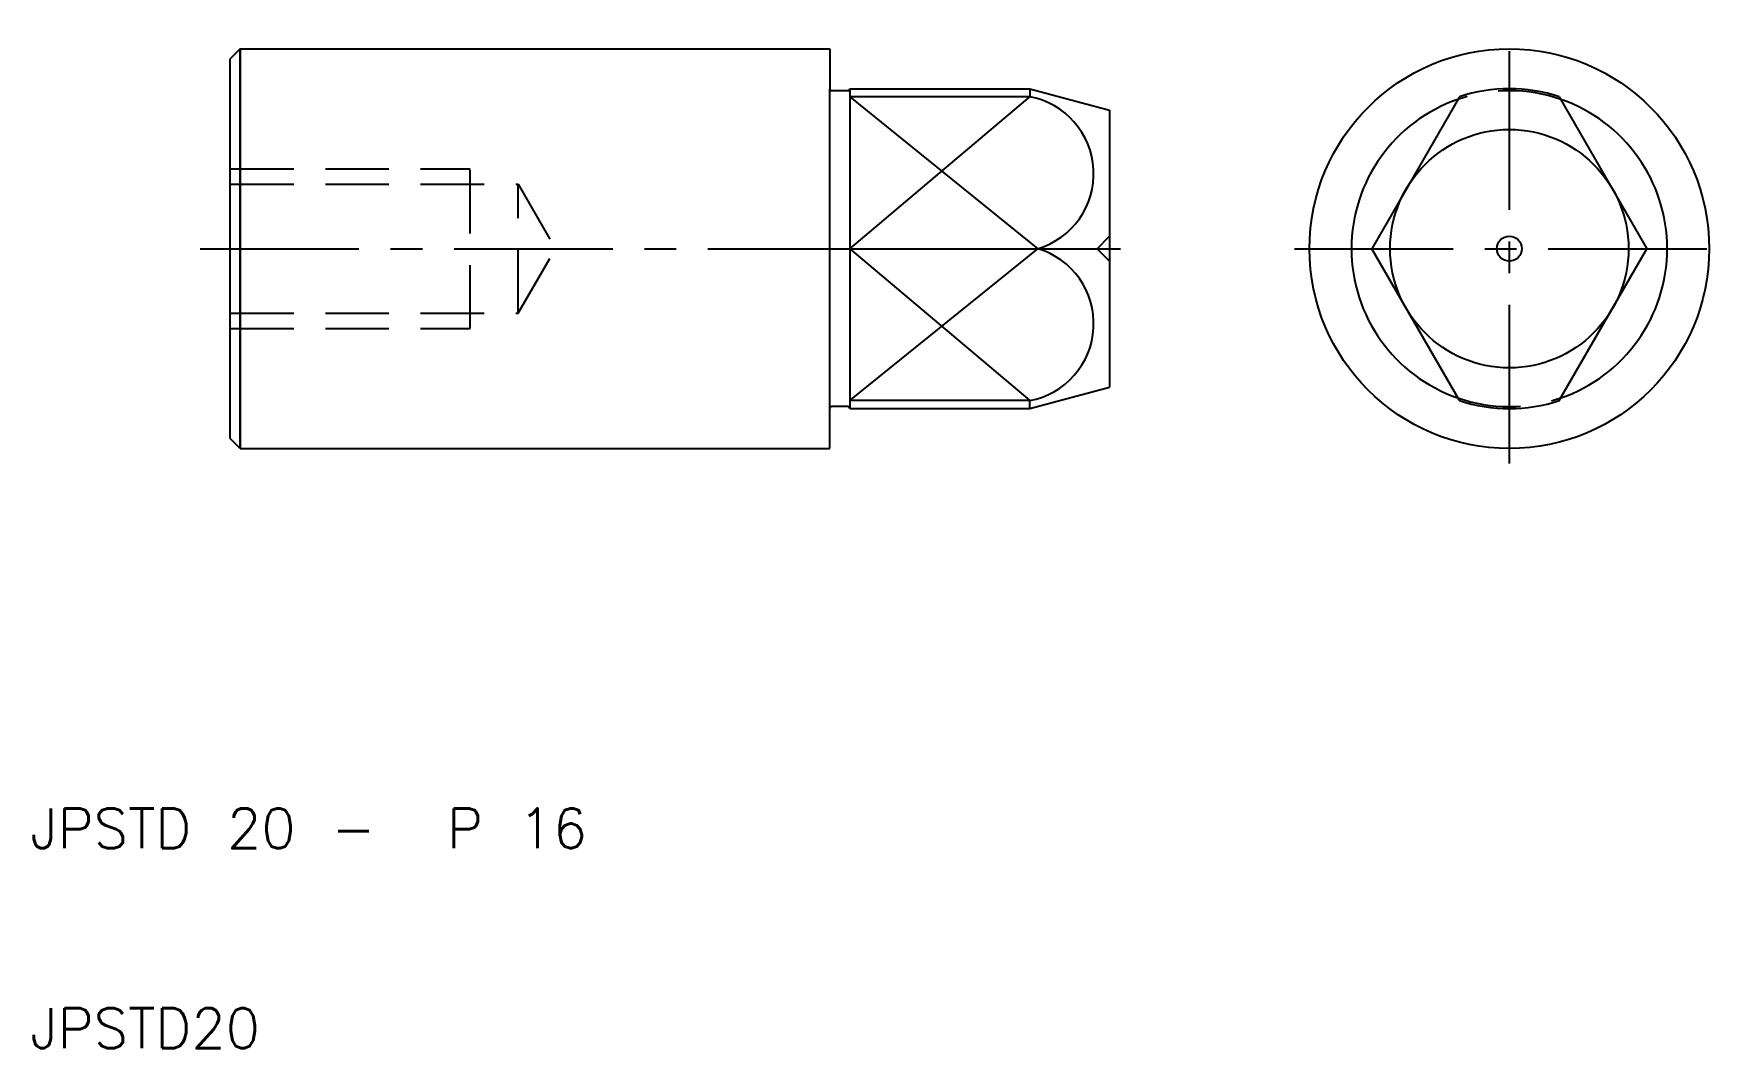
# Model space of a CAD drawing. Extents: x 10.2 to 94.7, y 10 to 60.8.
import ezdxf

# ---------------------------------------------------------------- set-up
doc = ezdxf.new("R2010")
doc.units = 0
doc.header["$LTSCALE"] = 0.25
doc.linetypes.add('CENTER', pattern=[50.8, 31.75, -6.35, 6.35, -6.35])
doc.linetypes.add('DASHED', pattern=[19.05, 12.7, -6.35])
doc.layers.get('0').update_dxf_attribs({"linetype": 'CONTINUOUS'})
doc.layers.add('CENTER', color=1, linetype='CENTER')
doc.styles.get("Standard").update_dxf_attribs({"font": 'txt.shx', "bigfont": 'extfont.shx'})

msp = doc.modelspace()

# ---------------------------------------------------------------- linework, layer by layer
for p, q in [((20.5, 60), (20, 59.5)), ((20, 40.5), (20, 59.5)), ((20.5, 60), (20.5, 40)), ((20.5, 40), (20.5, 60)), ((20.5, 60), (50, 60)), ((50, 60), (50, 58)), ((50, 42), (50, 58)), ((50.9, 57.9), (50.1, 57.9)), ((51, 58), (51, 42)), ((51, 58), (60, 58)), ((60, 57.599342), (51, 57.599342)), ((60, 58), (64, 56.928203)), ((60, 58), (60, 57.599342)), ((81.5, 57.599342), (77.112518, 50)), ((86.5, 57.599342), (90.887482, 50)), ((64, 56.928203), (64, 43.071797)), ((51, 50), (60.4, 50)), ((81.5, 42.400658), (77.112518, 50)), ((86.5, 42.400658), (90.887482, 50)), ((60, 42.400658), (51, 42.400658)), ((60, 42), (64, 43.071797)), ((60, 42), (60, 42.400658)), ((50, 40), (50, 42)), ((50.9, 42.1), (50.1, 42.1)), ((51, 42), (60, 42)), ((20.5, 40), (20, 40.5)), ((20.5, 40), (50, 40))]:
    msp.add_line(p, q)
at = {"color": 3}
for p, q in [((51, 50), (60, 57.599342)), ((51, 57.599342), (60.4, 50)), ((51, 42.400658), (60.4, 50)), ((51, 50), (60, 42.400658))]:
    msp.add_line(p, q, dxfattribs=at)
at = {"color": 3, "linetype": 'DASHED'}
for p, q in [((20, 54), (32, 54)), ((32, 46), (32, 54)), ((20, 53.233), (34.4, 53.233)), ((34.4, 46.767), (34.4, 53.233)), ((34.4, 53.233), (36.266573, 50)), ((34.4, 46.767), (36.266573, 50)), ((63.375, 50), (64, 50.625)), ((63.375, 50), (64, 49.375)), ((20, 46.767), (34.4, 46.767)), ((20, 46), (32, 46))]:
    msp.add_line(p, q, dxfattribs=at)
for radius in [10, 5.964735, 0.625]:
    msp.add_circle((84, 50), radius)
for centre, radius, start, end in [((50.1, 58), 0.1, 180, 270), ((50.9, 58), 0.1, 270, 0), ((59.28954, 53.751748), 3.912638, 286.487948, 79.538148), ((84, 50), 8, 71.790043, 108.209957), ((84, 50), 7.9, 109.027964, 250.972036), ((84, 50), 7.9, 289.027964, 70.972036), ((59.28954, 46.248252), 3.912638, 280.461852, 73.512052), ((84, 50), 8, 251.790043, 288.209957), ((50.1, 42), 0.1, 90, 180), ((50.9, 42), 0.1, 0, 90)]:
    msp.add_arc(centre, radius, start, end)
for start, end in [(70.972036, 109.027964), (250.972036, 289.027964)]:
    msp.add_arc((84, 50), 7.9, start, end, dxfattribs=at)
at = {"layer": 'CENTER', "color": 1, "linetype": 'CENTER'}
for p, q in [((84, 39.25), (84, 60.75)), ((18.5, 50), (65.5, 50)), ((73.25, 50), (94.75, 50))]:
    msp.add_line(p, q, dxfattribs=at)

# ---------------------------------------------------------------- texts
for s, p in [('JPSTD 20 -  P 16', (10, 20)), ('JPSTD20', (10, 10))]:
    msp.add_text(s, height=2).set_placement(p)

doc.saveas('drawing.dxf')
